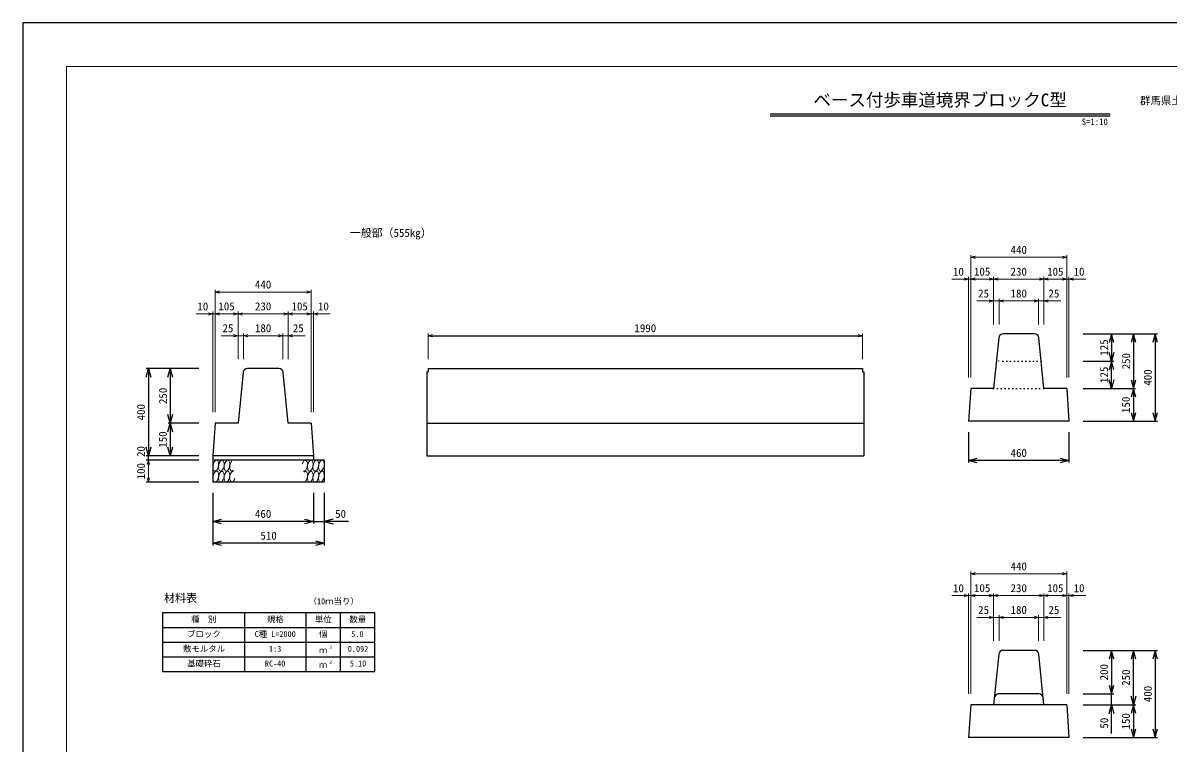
# Model space of a CAD drawing. Units: millimetres, scale not verified. Extents: x -4200 to 4200, y -2970 to 2970.
# Drawn here: x -4200 to 1044, y -330 to 2970 of the extents above; entities that cross this region are included whole.
import ezdxf
from ezdxf.enums import TextEntityAlignment as Align

# ---------------------------------------------------------------- set-up
doc = ezdxf.new("R2010")
doc.units = ezdxf.units.MM
doc.header["$LTSCALE"] = 10
doc.linetypes.add('DOTTED', pattern=[1.75, 0.25, -1.5])
for name, color, linetype, lineweight in [('0-0_DIM', 7, 'Continuous', 13), ('0-1_Defpoints', 5, 'Continuous', 25), ('0-2_HATCH', 6, 'Continuous', 25), ('0-3_HYO', 3, 'Continuous', 25), ('0-4_HYO2', 4, 'Continuous', 25), ('0-5_OUTLINE', 3, 'Continuous', 25), ('0-6_OUTLINE2', 4, 'DOTTED', 25), ('0-7_TXT', 7, 'Continuous', 25), ('0-8_WAKU', 3, 'Continuous', 13)]:
    doc.layers.add(name, color=color, linetype=linetype, lineweight=lineweight)
doc.styles.add('ＭＳ ゴシック', font='')
doc.styles.get('ＭＳ ゴシック').set_extended_font_data('MS Gothic')

msp = doc.modelspace()

# ---------------------------------------------------------------- linework, layer by layer
at = {"layer": '0-0_DIM'}
for p, q in [((139.71, 1345.46), (139.71, 1906.1)), ((139.71, 1896.1), (579.71, 1896.1)), ((579.71, 1345.46), (579.71, 1906.1)), ((129.71, 1796.1), (52.74, 1796.1)), ((129.71, 1345.46), (129.71, 1806.1)), ((129.71, 1796.1), (139.71, 1796.1)), ((244.71, 1796.1), (139.71, 1796.1)), ((244.71, 1588.96), (244.71, 1806.1)), ((244.71, 1796.1), (474.71, 1796.1)), ((474.71, 1588.96), (474.71, 1806.1)), ((474.71, 1796.1), (579.71, 1796.1)), ((589.71, 1796.1), (579.71, 1796.1)), ((589.71, 1345.46), (589.71, 1806.1)), ((589.71, 1796.1), (666.68, 1796.1)), ((-3320, 1186.41), (-3320, 1747.06)), ((-3320, 1737.06), (-2880, 1737.06)), ((-2880, 1186.41), (-2880, 1747.06)), ((244.71, 1696.1), (167.74, 1696.1)), ((244.71, 1696.1), (269.71, 1696.1)), ((269.71, 1588.96), (269.71, 1706.1)), ((449.71, 1696.1), (269.71, 1696.1)), ((449.71, 1588.96), (449.71, 1706.1)), ((474.71, 1696.1), (449.71, 1696.1)), ((474.71, 1696.1), (551.68, 1696.1)), ((-3330, 1637.06), (-3406.97, 1637.06)), ((-3330, 1186.41), (-3330, 1647.06)), ((-3330, 1637.06), (-3320, 1637.06)), ((-3215, 1637.06), (-3320, 1637.06)), ((-3215, 1429.92), (-3215, 1647.06)), ((-3215, 1637.06), (-2985, 1637.06)), ((-2985, 1429.92), (-2985, 1647.06)), ((-2985, 1637.06), (-2880, 1637.06)), ((-2870, 1637.06), (-2880, 1637.06)), ((-2870, 1186.41), (-2870, 1647.06)), ((-2870, 1637.06), (-2793.03, 1637.06)), ((-3215, 1537.06), (-3291.97, 1537.06)), ((-3215, 1537.06), (-3190, 1537.06)), ((-3190, 1429.92), (-3190, 1547.06)), ((-3010, 1537.06), (-3190, 1537.06)), ((-3010, 1429.92), (-3010, 1547.06)), ((-2985, 1537.06), (-3010, 1537.06)), ((-2985, 1537.06), (-2908.03, 1537.06)), ((-2345, 1429.92), (-2345, 1547.06)), ((-355, 1429.92), (-355, 1547.06)), ((-3625, 966.41), (-3625, 866.41)), ((139.71, -104.54), (139.71, 456.1)), ((139.71, 446.1), (579.71, 446.1)), ((579.71, -104.54), (579.71, 456.1)), ((129.71, 346.1), (52.74, 346.1)), ((129.71, -104.54), (129.71, 356.1)), ((129.71, 346.1), (139.71, 346.1)), ((244.71, 346.1), (139.71, 346.1)), ((244.71, 138.96), (244.71, 356.1)), ((244.71, 346.1), (474.71, 346.1)), ((474.71, 138.96), (474.71, 356.1)), ((474.71, 346.1), (579.71, 346.1)), ((589.71, 346.1), (579.71, 346.1)), ((589.71, -104.54), (589.71, 356.1)), ((589.71, 346.1), (666.68, 346.1)), ((244.71, 246.1), (167.74, 246.1)), ((244.71, 246.1), (269.71, 246.1)), ((269.71, 138.96), (269.71, 256.1)), ((449.71, 246.1), (269.71, 246.1)), ((449.71, 138.96), (449.71, 256.1)), ((474.71, 246.1), (449.71, 246.1)), ((474.71, 246.1), (551.68, 246.1))]:
    msp.add_line(p, q, dxfattribs=at)
at = {"layer": '0-0_DIM', "lineweight": 25}
for p, q in [((-2345, 1537.06), (-355, 1537.06)), ((654.71, 1545.46), (994.71, 1545.46)), ((784.71, 1545.46), (784.71, 1420.46)), ((884.71, 1545.46), (884.71, 1295.46)), ((984.71, 1545.46), (984.71, 1145.46)), ((654.71, 1420.46), (794.71, 1420.46)), ((784.71, 1295.46), (784.71, 1420.46)), ((-3395, 1386.41), (-3635, 1386.41)), ((-3625, 1386.41), (-3625, 986.41)), ((-3525, 1386.41), (-3525, 1136.41)), ((654.71, 1295.46), (894.71, 1295.46)), ((884.71, 1295.46), (884.71, 1145.46)), ((-3395, 1136.41), (-3535, 1136.41)), ((-3525, 1136.41), (-3525, 986.41)), ((654.71, 1145.46), (994.71, 1145.46)), ((129.71, 1095.46), (129.71, 955.46)), ((589.71, 1095.46), (589.71, 955.46)), ((-3395, 986.41), (-3635, 986.41)), ((-3395, 966.41), (-3635, 966.41)), ((-3625, 966.41), (-3625, 986.41)), ((589.71, 965.46), (129.71, 965.46)), ((-3395, 866.41), (-3635, 866.41)), ((-3330, 816.41), (-3330, 576.41)), ((-2870, 816.41), (-2870, 676.41)), ((-2820, 816.41), (-2820, 576.41)), ((-2870, 686.41), (-3330, 686.41)), ((-2870, 686.41), (-2820, 686.41)), ((-2709.82, 686.41), (-2820, 686.41)), ((-2820, 586.41), (-3330, 586.41)), ((654.71, 95.46), (994.71, 95.46)), ((784.71, 95.46), (784.71, -104.54)), ((884.71, -154.54), (884.71, 95.46)), ((984.71, 95.46), (984.71, -304.54)), ((654.71, -104.54), (794.71, -104.54)), ((784.33, -154.54), (784.71, -104.54)), ((654.71, -154.54), (895.09, -154.54)), ((784.33, -285.49), (784.33, -154.54)), ((884.71, -154.54), (884.71, -304.54)), ((654.71, -304.54), (994.71, -304.54))]:
    msp.add_line(p, q, dxfattribs=at)
at = {"layer": '0-0_DIM'}
for points in [[(159.71, 1901.46), (139.71, 1896.1), (159.71, 1890.74)], [(559.71, 1901.46), (579.71, 1896.1), (559.71, 1890.74)], [(109.71, 1801.46), (129.71, 1796.1), (109.71, 1790.74)], [(159.71, 1801.46), (139.71, 1796.1), (159.71, 1790.74)], [(224.71, 1801.46), (244.71, 1796.1), (224.71, 1790.74)], [(264.71, 1801.46), (244.71, 1796.1), (264.71, 1790.74)], [(454.71, 1801.46), (474.71, 1796.1), (454.71, 1790.74)], [(494.71, 1801.46), (474.71, 1796.1), (494.71, 1790.74)], [(559.71, 1801.46), (579.71, 1796.1), (559.71, 1790.74)], [(609.71, 1801.46), (589.71, 1796.1), (609.71, 1790.74)], [(-3300, 1742.42), (-3320, 1737.06), (-3300, 1731.7)], [(-2900, 1742.42), (-2880, 1737.06), (-2900, 1731.7)], [(224.71, 1701.46), (244.71, 1696.1), (224.71, 1690.74)], [(289.71, 1690.74), (269.71, 1696.1), (289.71, 1701.46)], [(429.71, 1701.46), (449.71, 1696.1), (429.71, 1690.74)], [(494.71, 1701.46), (474.71, 1696.1), (494.71, 1690.74)], [(-3350, 1642.42), (-3330, 1637.06), (-3350, 1631.7)], [(-3300, 1642.42), (-3320, 1637.06), (-3300, 1631.7)], [(-3235, 1642.42), (-3215, 1637.06), (-3235, 1631.7)], [(-3195, 1642.42), (-3215, 1637.06), (-3195, 1631.7)], [(-3005, 1642.42), (-2985, 1637.06), (-3005, 1631.7)], [(-2965, 1642.42), (-2985, 1637.06), (-2965, 1631.7)], [(-2900, 1642.42), (-2880, 1637.06), (-2900, 1631.7)], [(-2850, 1642.42), (-2870, 1637.06), (-2850, 1631.7)], [(-3235, 1542.42), (-3215, 1537.06), (-3235, 1531.7)], [(-3170, 1531.7), (-3190, 1537.06), (-3170, 1542.42)], [(-3030, 1542.42), (-3010, 1537.06), (-3030, 1531.7)], [(-2965, 1542.42), (-2985, 1537.06), (-2965, 1531.7)], [(-2325, 1542.42), (-2345, 1537.06), (-2325, 1531.7)], [(-375, 1542.42), (-355, 1537.06), (-375, 1531.7)], [(-3630.36, 946.41), (-3625, 966.41), (-3619.64, 946.41)], [(-3619.64, 886.41), (-3625, 866.41), (-3630.36, 886.41)], [(159.71, 451.46), (139.71, 446.1), (159.71, 440.74)], [(559.71, 451.46), (579.71, 446.1), (559.71, 440.74)], [(109.71, 351.46), (129.71, 346.1), (109.71, 340.74)], [(159.71, 351.46), (139.71, 346.1), (159.71, 340.74)], [(224.71, 351.46), (244.71, 346.1), (224.71, 340.74)], [(264.71, 351.46), (244.71, 346.1), (264.71, 340.74)], [(454.71, 351.46), (474.71, 346.1), (454.71, 340.74)], [(494.71, 351.46), (474.71, 346.1), (494.71, 340.74)], [(559.71, 351.46), (579.71, 346.1), (559.71, 340.74)], [(609.71, 351.46), (589.71, 346.1), (609.71, 340.74)], [(224.71, 251.46), (244.71, 246.1), (224.71, 240.74)], [(289.71, 240.74), (269.71, 246.1), (289.71, 251.46)], [(429.71, 251.46), (449.71, 246.1), (429.71, 240.74)], [(494.71, 251.46), (474.71, 246.1), (494.71, 240.74)]]:
    msp.add_lwpolyline(points, dxfattribs=at)
at = {"layer": '0-0_DIM', "lineweight": 25}
for points in [[(795.43, 1505.46), (784.71, 1545.46), (773.99, 1505.46)], [(895.43, 1505.46), (884.71, 1545.46), (873.99, 1505.46)], [(995.43, 1505.46), (984.71, 1545.46), (973.99, 1505.46)], [(795.43, 1460.46), (784.71, 1420.46), (773.99, 1460.46)], [(795.43, 1380.46), (784.71, 1420.46), (773.99, 1380.46)], [(-3635.72, 1346.41), (-3625, 1386.41), (-3614.28, 1346.41)], [(-3535.72, 1346.41), (-3525, 1386.41), (-3514.28, 1346.41)], [(795.43, 1335.46), (784.71, 1295.46), (773.99, 1335.46)], [(873.99, 1335.46), (884.71, 1295.46), (895.43, 1335.46)], [(895.43, 1255.46), (884.71, 1295.46), (873.99, 1255.46)], [(-3514.28, 1176.41), (-3525, 1136.41), (-3535.72, 1176.41)], [(873.99, 1185.46), (884.71, 1145.46), (895.43, 1185.46)], [(973.99, 1185.46), (984.71, 1145.46), (995.43, 1185.46)], [(-3535.72, 1096.41), (-3525, 1136.41), (-3514.28, 1096.41)], [(-3614.28, 1026.41), (-3625, 986.41), (-3635.72, 1026.41)], [(-3514.28, 1026.41), (-3525, 986.41), (-3535.72, 1026.41)], [(169.71, 954.74), (129.71, 965.46), (169.71, 976.17)], [(549.71, 976.17), (589.71, 965.46), (549.71, 954.74)], [(-3290, 675.7), (-3330, 686.41), (-3290, 697.13)], [(-2910, 697.13), (-2870, 686.41), (-2910, 675.7)], [(-2780, 697.13), (-2820, 686.41), (-2780, 675.7)], [(-3290, 575.7), (-3330, 586.41), (-3290, 597.13)], [(-2860, 597.13), (-2820, 586.41), (-2860, 575.7)], [(795.43, 55.46), (784.71, 95.46), (773.99, 55.46)], [(895.43, 55.46), (884.71, 95.46), (873.99, 55.46)], [(995.43, 55.46), (984.71, 95.46), (973.99, 55.46)], [(773.99, -64.54), (784.71, -104.54), (795.43, -64.54)], [(773.61, -194.54), (784.33, -154.54), (795.05, -194.54)], [(895.43, -114.54), (884.71, -154.54), (873.99, -114.54)], [(895.43, -194.54), (884.71, -154.54), (873.99, -194.54)], [(873.99, -264.54), (884.71, -304.54), (895.43, -264.54)], [(973.99, -264.54), (984.71, -304.54), (995.43, -264.54)]]:
    msp.add_lwpolyline(points, dxfattribs=at)
at = {"layer": '0-1_Defpoints'}
msp.add_lwpolyline([(-4200, -2970), (4200, -2970), (4200, 2970), (-4200, 2970)], close=True, dxfattribs=at)
at = {"layer": '0-2_HATCH', "lineweight": 13}
for centre, major_axis in [((-3316.8, 941.41), (4.34, 24.62)), ((-3291.22, 941.41), (4.34, 24.62)), ((-3265.64, 941.41), (4.34, 24.62)), ((-2884.36, 941.41), (-4.34, -24.62)), ((-2858.78, 941.41), (-4.34, -24.62)), ((-2833.2, 941.41), (-4.34, -24.62)), ((-3316.8, 891.41), (4.34, 24.62)), ((-3291.22, 891.41), (4.34, 24.62)), ((-3265.64, 891.41), (4.34, 24.62)), ((-2884.36, 891.41), (-4.34, -24.62)), ((-2858.78, 891.41), (-4.34, -24.62)), ((-2833.2, 891.41), (-4.34, -24.62))]:
    msp.add_ellipse(centre, major_axis=major_axis, ratio=0.5, dxfattribs=at)
for centre, major_axis, start_param, end_param in [((-3240.06, 941.41), (4.34, 24.62), 0.65491, 3.7870334), ((-2909.94, 941.41), (-4.34, -24.62), 6.247078, 10.7595812), ((-3240.06, 891.41), (4.34, 24.62), 6.247078, 10.7595812), ((-2909.94, 891.41), (-4.34, -24.62), 0.65491, 3.7870334)]:
    msp.add_ellipse(centre, major_axis=major_axis, ratio=0.5, start_param=start_param, end_param=end_param, dxfattribs=at)
at = {"layer": '0-3_HYO'}
for p, q in [((-3185.62, 268.03), (-3185.62, -1.97)), ((-2904.37, 268.03), (-2904.37, -1.97)), ((-2746.87, 268.03), (-2746.87, -1.97)), ((-3560.63, 200.53), (-2589.37, 200.53))]:
    msp.add_line(p, q, dxfattribs=at)
msp.add_lwpolyline([(-3560.63, -1.97), (-2589.37, -1.97), (-2589.37, 268.03), (-3560.63, 268.03)], close=True, dxfattribs=at)
at = {"layer": '0-4_HYO2'}
for p, q in [((-3560.63, 133.03), (-2589.37, 133.03)), ((-3560.63, 65.53), (-2589.37, 65.53))]:
    msp.add_line(p, q, dxfattribs=at)
at = {"layer": '0-5_OUTLINE'}
for p, q in [((267.91, 1527.45), (244.71, 1295.46)), ((431.61, 1545.46), (287.81, 1545.46)), ((474.71, 1295.46), (451.51, 1527.45)), ((-3191.8, 1368.4), (-3215, 1136.41)), ((-3028.1, 1386.41), (-3171.9, 1386.41)), ((-2985, 1136.41), (-3008.2, 1368.4)), ((-2350, 1371.41), (-2350, 986.41)), ((-2350, 1371.41), (-2345, 1371.41)), ((-2345, 1386.41), (-2345, 1371.41)), ((-2345, 1386.41), (-355, 1386.41)), ((-355, 1386.41), (-355, 1371.41)), ((-355, 1371.41), (-350, 1371.41)), ((-350, 1371.41), (-350, 986.41)), ((579.71, 1295.46), (474.71, 1295.46)), ((579.71, 1295.46), (589.71, 1145.46)), ((-2880, 1136.41), (-2985, 1136.41)), ((-2880, 1136.41), (-2870, 986.41)), ((-2350, 1136.41), (-350, 1136.41)), ((589.71, 1145.46), (129.71, 1145.46)), ((-2870, 986.41), (-3330, 986.41)), ((-3330, 986.41), (-3330, 866.41)), ((-2820, 966.41), (-3330, 966.41)), ((-2870, 986.41), (-2870, 966.41)), ((-2350, 986.41), (-350, 986.41)), ((267.91, 77.45), (244.71, -154.54)), ((431.61, 95.46), (287.81, 95.46)), ((474.71, -154.54), (451.51, 77.45)), ((451.61, -104.54), (267.81, -104.54)), ((579.71, -154.54), (589.71, -304.54)), ((589.71, -304.54), (129.71, -304.54))]:
    msp.add_line(p, q, dxfattribs=at)
for points in [[(244.71, 1295.46), (139.71, 1295.46), (129.71, 1145.46)], [(-3215, 1136.41), (-3320, 1136.41), (-3330, 986.41)], [(-2820, 966.41), (-2820, 866.41), (-3330, 866.41)], [(579.71, -154.54), (139.71, -154.54), (129.71, -304.54)]]:
    msp.add_lwpolyline(points, dxfattribs=at)
for centre, start, end in [((287.81, 1525.46), 90, 174.28941), ((431.61, 1525.46), 5.71059, 90), ((-3171.9, 1366.41), 90, 174.28941), ((-3028.1, 1366.41), 5.71059, 90), ((287.81, 75.46), 90, 174.28941), ((431.61, 75.46), 5.71059, 90), ((267.81, -124.54), 90, 174.28941), ((451.61, -124.54), 5.71059, 90)]:
    msp.add_arc(centre, 20, start, end, dxfattribs=at)
at = {"layer": '0-6_OUTLINE2'}
for p, q in [((462.21, 1420.46), (257.21, 1420.46)), ((244.71, 1295.46), (474.71, 1295.46))]:
    msp.add_line(p, q, dxfattribs=at)
at = {"layer": '0-7_TXT'}
for p, q in [((-778.71, 2553.33), (778.71, 2553.33)), ((-778.71, 2543.73), (778.71, 2543.73))]:
    msp.add_line(p, q, dxfattribs=at)
at = {"layer": '0-8_WAKU'}
msp.add_lwpolyline([(-4000, -2770), (4000, -2770), (4000, 2770), (-4000, 2770)], close=True, dxfattribs=at)

# ---------------------------------------------------------------- texts
at = {"layer": '0-0_DIM', "style": 'ＭＳ ゴシック'}
for s, p in [('440', (322.21, 1901.1)), ('10', (58.67, 1800.97)), ('105', (154.7, 1801.32)), ('230', (322.21, 1801.1)), ('105', (489.71, 1801.1)), ('10', (610.75, 1800.97)), ('440', (-3137.5, 1742.06)), ('25', (173.67, 1700.97)), ('180', (322.21, 1701.1)), ('25', (495.75, 1700.97)), ('10', (-3401.04, 1641.93)), ('105', (-3305.01, 1642.28)), ('230', (-3137.5, 1642.06)), ('105', (-2970, 1642.06)), ('10', (-2848.96, 1641.93)), ('25', (-3286.04, 1541.93)), ('180', (-3137.5, 1542.06)), ('25', (-2963.96, 1541.93)), ('1990', (-1400, 1542.06)), ('460', (322.21, 970.46)), ('460', (-3137.5, 691.41)), ('50', (-2770.43, 691.41)), ('510', (-3112.5, 591.41)), ('440', (322.21, 451.1)), ('10', (58.67, 350.97)), ('105', (154.7, 351.32)), ('230', (322.21, 351.1)), ('105', (489.71, 351.1)), ('10', (610.75, 350.97)), ('25', (173.67, 250.97)), ('180', (322.21, 251.1)), ('25', (495.75, 250.97))]:
    msp.add_text(s, height=36.66, dxfattribs=at).set_placement(p, align=Align.BOTTOM_LEFT)
for s, p in [('125', (779.71, 1445.46)), ('250', (880.47, 1382.96)), ('125', (779.71, 1320.46)), ('400', (979.71, 1307.96)), ('250', (-3529.24, 1223.91)), ('400', (-3630, 1148.91)), ('150', (879.71, 1182.96)), ('150', (-3530, 1023.91)), ('20', (-3630, 981.51)), ('100', (-3630, 878.91)), ('200', (779.71, -42.04)), ('250', (879.71, -67.04)), ('400', (979.71, -142.04)), ('150', (879.71, -267.04)), ('50', (780.09, -263.07))]:
    msp.add_text(s, height=36.66, rotation=90, dxfattribs=at).set_placement(p, align=Align.BOTTOM_LEFT)
at = {"layer": '0-7_TXT', "style": 'ＭＳ ゴシック'}
for s, height, p in [('ベース付歩車道境界ブロックC型', 58.65, (-580, 2570)), ('群馬県土木工事標準図集に準拠', 35.19, (914.63, 2586)), ('S', 29.33, (647.82, 2493.65)), ('=', 29.33, (667.82, 2493.65)), ('1', 29.33, (687.82, 2493.65)), (':', 29.33, (707.82, 2493.65)), ('1', 29.33, (727.82, 2493.65)), ('0', 29.33, (747.82, 2493.65)), ('一般部（555kg）', 36.66, (-2703, 1978.66)), ('材料表', 37.12, (-3554.38, 305.53)), ('（10ｍ当り）', 27.49, (-2891.88, 298.65)), ('種\u3000別', 27.49, (-3429.38, 215.53)), ('規格', 27.49, (-3082.5, 215.53)), ('単位', 27.49, (-2863.12, 215.53)), ('数量', 27.49, (-2705.63, 215.53)), ('ブロック', 27.49, (-3448.13, 148.03)), ('C種 L=2000', 27.49, (-3138.75, 148.03)), ('個', 27.49, (-2844.37, 148.03)), ('5.0', 27.49, (-2696.25, 148.03)), ('敷モルタル', 27.49, (-3466.88, 80.53)), ('1:3', 27.49, (-3073.13, 80.53)), ('３', 13.75, (-2800.6, 98.6)), ('0.092', 27.49, (-2712.19, 80.53)), ('基礎砕石', 27.49, (-3448.13, 13.03)), ('ｍ', 27.49, (-2844.37, 74.28)), ('RC-40', 27.49, (-3091.88, 13.03)), ('ｍ', 27.49, (-2844.37, 6.78)), ('２', 13.75, (-2800.6, 30.87)), ('5.10', 27.49, (-2702.82, 13.03))]:
    msp.add_text(s, height=height, dxfattribs=at).set_placement(p, align=Align.BOTTOM_LEFT)

doc.saveas('drawing.dxf')
